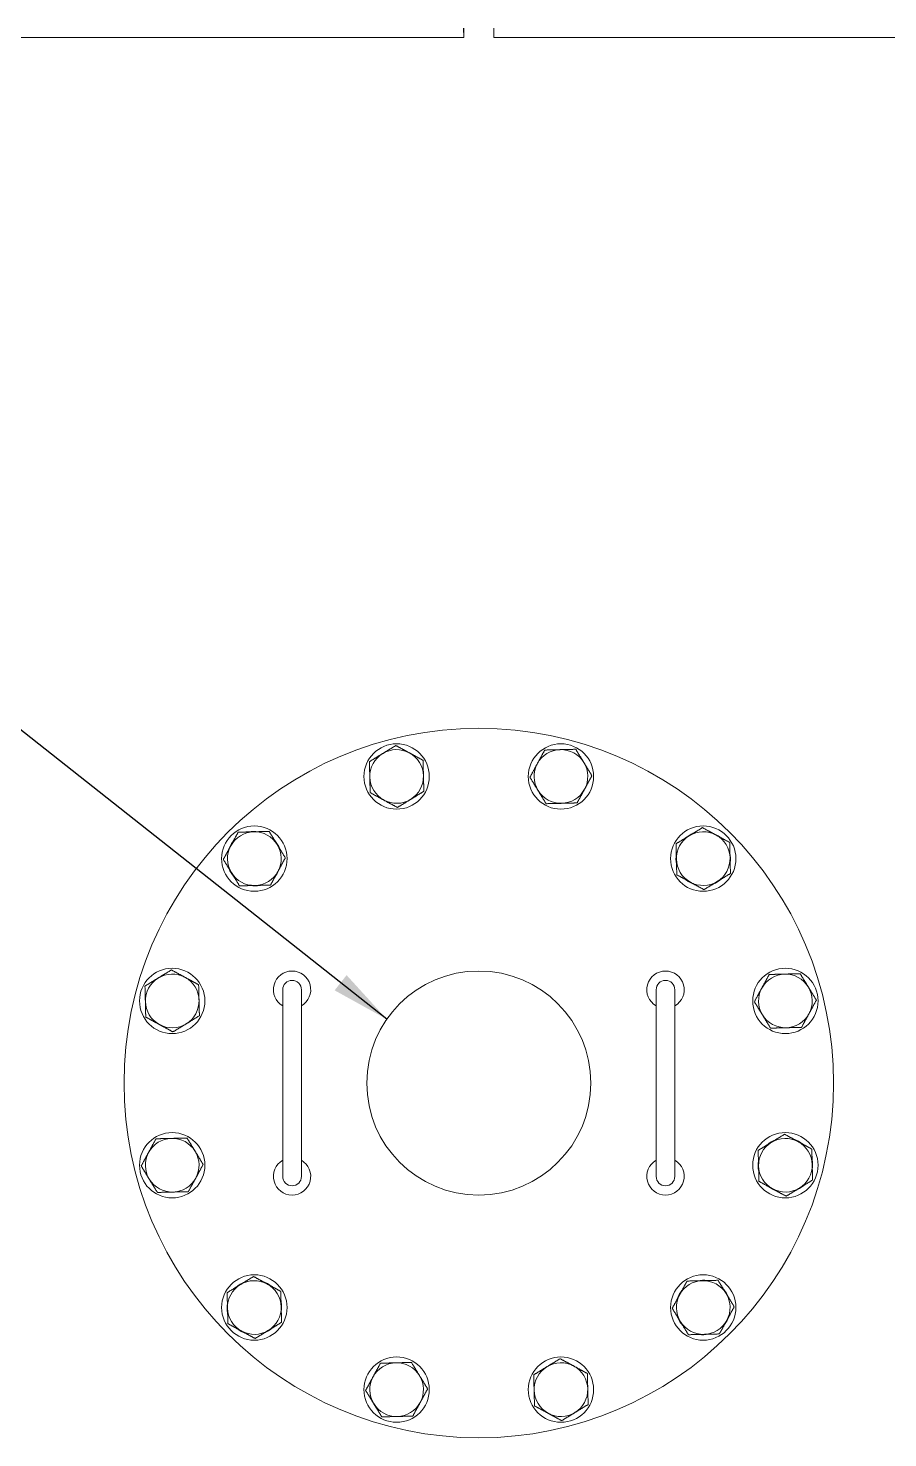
# Model space of a CAD drawing. Header units: inches. Extents: x 20 to 536, y 8 to 344.
# Drawn here: x 258.83 to 281.85, y 102.73 to 140.48 of the extents above; entities that cross this region are included whole.
import ezdxf

# ---------------------------------------------------------------- set-up
doc = ezdxf.new("R2010")
doc.units = ezdxf.units.IN
doc.header["$LTSCALE"] = 16
doc.header["$MEASUREMENT"] = 0
doc.layers.add('Symbol (ANSI)', color=7, linetype='Continuous', lineweight=25)
doc.layers.add('Visible (ANSI)', color=7, linetype='Continuous', lineweight=50)
doc.styles.add('MEMCOR Medium', font='arial.ttf')
doc.dimstyles.new('Default (ANSI)$7', dxfattribs={"dimscale": 16, "dimtxt": 0.15, "dimasz": 0.098425, "dimexe": 0.125, "dimexo": 0.0625, "dimgap": 0.031496, "dimtad": 0, "dimtih": 1, "dimtoh": 1, "dimdec": 4, "dimrnd": 1e-08, "dimzin": 3, "dimdsep": 46, "dimlunit": 5, "dimtxsty": 'MEMCOR Medium', "dimcen": 0.09, "dimdle": 0.393701, "dimclrd": 256, "dimclre": 256, "dimclrt": 256, "dimadec": 0, "dimazin": 1, "dimtfac": 0.8, "dimtofl": 0, "dimtmove": 0, "dimatfit": 3, "dimfxl": 1, "dimfrac": 1, "dimtolj": 1, "dimtzin": 4, "dimlwd": -1, "dimlwe": -1, "dimarcsym": 0})

msp = doc.modelspace()

# ---------------------------------------------------------------- linework, layer by layer
at = {"layer": 'Visible (ANSI)', "linetype": 'Continuous', "lineweight": 18}
for p, q in [((270.498147, 140.225967), (270.494003, 140.475967)), ((270.498147, 140.475967), (270.498147, 140.225967)), ((271.306157, 140.475967), (271.302013, 140.225967)), ((271.302013, 140.225967), (271.302013, 140.475967)), ((270.498147, 140.225967), (246.650373, 140.225967)), ((295.149787, 140.225967), (271.302013, 140.225967)), ((265.65008, 114.725967), (265.65008, 113.975967)), ((266.15008, 113.975967), (266.15008, 114.725967)), ((275.65008, 114.725967), (275.65008, 113.975967)), ((276.15008, 113.975967), (276.15008, 114.725967)), ((265.65008, 110.475967), (265.65008, 113.975967)), ((266.15008, 110.475967), (266.15008, 113.975967)), ((275.65008, 110.475967), (275.65008, 113.975967)), ((276.15008, 110.475967), (276.15008, 113.975967)), ((265.65008, 110.475967), (265.65008, 109.725967)), ((266.15008, 109.725967), (266.15008, 110.475967)), ((275.65008, 110.475967), (275.65008, 109.725967)), ((276.15008, 109.725967), (276.15008, 110.475967))]:
    msp.add_line(p, q, dxfattribs=at)
for centre, radius in [((270.90008, 112.225967), 9.5), ((268.700118, 120.436337), 0.875), ((273.100042, 120.436337), 0.875), ((264.889672, 118.236375), 0.875), ((276.910488, 118.236375), 0.875), ((262.68971, 114.425929), 0.875), ((270.90008, 112.225967), 3), ((279.110449, 114.425929), 0.875), ((262.68971, 110.026006), 0.875), ((279.110449, 110.026006), 0.875), ((264.889672, 106.21556), 0.875), ((276.910488, 106.21556), 0.875), ((268.700118, 104.015598), 0.875), ((273.100042, 104.015598), 0.875)]:
    msp.add_circle(centre, radius, dxfattribs=at)
for centre, radius, start, end in [((268.700118, 120.436337), 0.71875, 121.4403017, 181.4403017), ((268.700118, 120.436337), 0.71875, 61.4403017, 121.4403017), ((268.700118, 120.436337), 0.71875, 1.4403017, 61.4403017), ((273.100042, 120.436337), 0.71875, 91.4403017, 151.4403017), ((273.100042, 120.436337), 0.71875, 31.4403017, 91.4403017), ((273.100042, 120.436337), 0.71875, 331.4403017, 31.4403017), ((268.700118, 120.436337), 0.71875, 301.4403017, 1.4403017), ((273.100042, 120.436337), 0.71875, 151.4403017, 211.4403017), ((268.700118, 120.436337), 0.71875, 181.4403017, 241.4403017), ((273.100042, 120.436337), 0.71875, 211.4403017, 271.4403017), ((273.100042, 120.436337), 0.71875, 271.4403017, 331.4403017), ((268.700118, 120.436337), 0.71875, 241.4403017, 301.4403017), ((264.889672, 118.236375), 0.71875, 91.4403017, 151.4403017), ((264.889672, 118.236375), 0.7295, 81.5919403, 101.2886631), ((264.889672, 118.236375), 0.71875, 31.4403017, 91.4403017), ((276.910488, 118.236375), 0.7295, 111.5919403, 131.2886631), ((276.910488, 118.236375), 0.71875, 61.4403017, 121.4403017), ((276.910488, 118.236375), 0.7295, 51.5919403, 71.2886631), ((264.889672, 118.236375), 0.71875, 151.4403017, 211.4403017), ((264.889672, 118.236375), 0.7295, 141.5919403, 161.2886631), ((264.889672, 118.236375), 0.7295, 21.5919403, 41.2886631), ((264.889672, 118.236375), 0.71875, 331.4403017, 31.4403017), ((276.910488, 118.236375), 0.71875, 121.4403017, 181.4403017), ((276.910488, 118.236375), 0.71875, 1.4403017, 61.4403017), ((276.910488, 118.236375), 0.7295, 171.5919403, 191.2886631), ((276.910488, 118.236375), 0.71875, 181.4403017, 241.4403017), ((276.910488, 118.236375), 0.71875, 301.4403017, 1.4403017), ((276.910488, 118.236375), 0.7295, 351.5919403, 11.2886631), ((264.889672, 118.236375), 0.7295, 201.5919403, 221.2886631), ((264.889672, 118.236375), 0.71875, 211.4403017, 271.4403017), ((264.889672, 118.236375), 0.71875, 271.4403017, 331.4403017), ((264.889672, 118.236375), 0.7295, 321.5919403, 341.2886631), ((264.889672, 118.236375), 0.7295, 261.5919403, 281.2886631), ((276.910488, 118.236375), 0.7295, 231.5919403, 251.2886631), ((276.910488, 118.236375), 0.71875, 241.4403017, 301.4403017), ((276.910488, 118.236375), 0.7295, 291.5919403, 311.2886631), ((262.68971, 114.425929), 0.71875, 61.4403017, 121.4403017), ((265.90008, 114.725967), 0.5, 90, 240), ((265.90008, 114.725967), 0.5, 300, 90), ((275.90008, 114.725967), 0.5, 90, 240), ((275.90008, 114.725967), 0.5, 300, 90), ((279.110449, 114.425929), 0.71875, 91.4403017, 151.4403017), ((279.110449, 114.425929), 0.71875, 31.4403017, 91.4403017), ((262.68971, 114.425929), 0.71875, 121.4403017, 181.4403017), ((262.68971, 114.425929), 0.71875, 1.4403017, 61.4403017), ((265.90008, 114.725967), 0.25, 0, 180), ((275.90008, 114.725967), 0.25, 0, 180), ((279.110449, 114.425929), 0.71875, 151.4403017, 211.4403017), ((279.110449, 114.425929), 0.71875, 331.4403017, 31.4403017), ((262.68971, 114.425929), 0.71875, 181.4403017, 241.4403017), ((262.68971, 114.425929), 0.71875, 301.4403017, 1.4403017), ((279.110449, 114.425929), 0.71875, 211.4403017, 271.4403017), ((279.110449, 114.425929), 0.71875, 271.4403017, 331.4403017), ((262.68971, 114.425929), 0.71875, 241.4403017, 301.4403017), ((262.68971, 110.026006), 0.71875, 91.4403017, 151.4403017), ((262.68971, 110.026006), 0.71875, 31.4403017, 91.4403017), ((279.110449, 110.026006), 0.71875, 121.4403017, 181.4403017), ((279.110449, 110.026006), 0.7295, 111.5919403, 131.2886631), ((279.110449, 110.026006), 0.71875, 61.4403017, 121.4403017), ((279.110449, 110.026006), 0.7295, 51.5919403, 71.2886631), ((279.110449, 110.026006), 0.71875, 1.4403017, 61.4403017), ((262.68971, 110.026006), 0.71875, 151.4403017, 211.4403017), ((262.68971, 110.026006), 0.71875, 331.4403017, 31.4403017), ((265.90008, 109.725967), 0.5, 120, 270), ((265.90008, 109.725967), 0.5, 270, 60), ((275.90008, 109.725967), 0.5, 120, 270), ((275.90008, 109.725967), 0.5, 270, 60), ((279.110449, 110.026006), 0.7295, 171.5919403, 191.2886631), ((279.110449, 110.026006), 0.71875, 181.4403017, 241.4403017), ((279.110449, 110.026006), 0.71875, 301.4403017, 1.4403017), ((279.110449, 110.026006), 0.7295, 351.5919403, 11.2886631), ((262.68971, 110.026006), 0.71875, 211.4403017, 271.4403017), ((262.68971, 110.026006), 0.71875, 271.4403017, 331.4403017), ((265.90008, 109.725967), 0.25, 180, 0), ((275.90008, 109.725967), 0.25, 180, 0), ((279.110449, 110.026006), 0.7295, 291.5919403, 311.2886631), ((279.110449, 110.026006), 0.7295, 231.5919403, 251.2886631), ((279.110449, 110.026006), 0.71875, 241.4403017, 301.4403017), ((264.889672, 106.21556), 0.7295, 111.5919403, 131.2886631), ((264.889672, 106.21556), 0.71875, 61.4403017, 121.4403017), ((264.889672, 106.21556), 0.7295, 51.5919403, 71.2886631), ((264.889672, 106.21556), 0.71875, 1.4403017, 61.4403017), ((276.910488, 106.21556), 0.71875, 91.4403017, 151.4403017), ((276.910488, 106.21556), 0.7295, 81.5919403, 101.2886631), ((276.910488, 106.21556), 0.71875, 31.4403017, 91.4403017), ((264.889672, 106.21556), 0.71875, 121.4403017, 181.4403017), ((276.910488, 106.21556), 0.71875, 151.4403017, 211.4403017), ((276.910488, 106.21556), 0.7295, 141.5919403, 161.2886631), ((276.910488, 106.21556), 0.7295, 21.5919403, 41.2886631), ((276.910488, 106.21556), 0.71875, 331.4403017, 31.4403017), ((264.889672, 106.21556), 0.7295, 171.5919403, 191.2886631), ((264.889672, 106.21556), 0.71875, 181.4403017, 241.4403017), ((264.889672, 106.21556), 0.71875, 301.4403017, 1.4403017), ((264.889672, 106.21556), 0.7295, 351.5919403, 11.2886631), ((276.910488, 106.21556), 0.7295, 201.5919403, 221.2886631), ((276.910488, 106.21556), 0.71875, 211.4403017, 271.4403017), ((276.910488, 106.21556), 0.71875, 271.4403017, 331.4403017), ((276.910488, 106.21556), 0.7295, 321.5919403, 341.2886631), ((264.889672, 106.21556), 0.7295, 231.5919403, 251.2886631), ((264.889672, 106.21556), 0.71875, 241.4403017, 301.4403017), ((264.889672, 106.21556), 0.7295, 291.5919403, 311.2886631), ((276.910488, 106.21556), 0.7295, 261.5919403, 281.2886631), ((268.700118, 104.015598), 0.71875, 91.4403017, 151.4403017), ((268.700118, 104.015598), 0.71875, 31.4403017, 91.4403017), ((273.100042, 104.015598), 0.71875, 121.4403017, 181.4403017), ((273.100042, 104.015598), 0.71875, 61.4403017, 121.4403017), ((273.100042, 104.015598), 0.71875, 1.4403017, 61.4403017), ((268.700118, 104.015598), 0.71875, 151.4403017, 211.4403017), ((268.700118, 104.015598), 0.71875, 331.4403017, 31.4403017), ((273.100042, 104.015598), 0.71875, 181.4403017, 241.4403017), ((273.100042, 104.015598), 0.71875, 301.4403017, 1.4403017), ((268.700118, 104.015598), 0.71875, 211.4403017, 271.4403017), ((268.700118, 104.015598), 0.71875, 271.4403017, 331.4403017), ((273.100042, 104.015598), 0.71875, 241.4403017, 301.4403017)]:
    msp.add_arc(centre, radius, start, end, dxfattribs=at)
for points, weights in [([(268.325211, 121.049563), (268.489524, 121.150019), (268.679257, 121.266016)], [1, 1.04314139574, 1.01001874936]), ([(268.679257, 121.266016), (268.87458, 121.159701), (269.043734, 121.067629)], [1.01001874936, 1.04314139574, 1]), ([(267.971165, 120.83311), (268.160897, 120.949107), (268.325211, 121.049563)], [1.01001874936, 1.04314139574, 1]), ([(267.981595, 120.418271), (267.976754, 120.610799), (267.971165, 120.83311)], [1, 1.04314139574, 1.01001874936]), ([(269.043734, 121.067629), (269.212888, 120.975558), (269.408211, 120.869242)], [1, 1.04314139574, 1.01001874936]), ([(269.408211, 120.869242), (269.4138, 120.646931), (269.418641, 120.454403)], [1.01001874936, 1.04314139574, 1]), ([(272.46875, 120.779953), (272.560821, 120.949107), (272.667136, 121.144429)], [1, 1.04314139574, 1.01001874936]), ([(272.667136, 121.144429), (272.889448, 121.150019), (273.081976, 121.15486)], [1.01001874936, 1.04314139574, 1]), ([(273.081976, 121.15486), (273.274503, 121.159701), (273.496815, 121.16529)], [1, 1.04314139574, 1.01001874936]), ([(273.496815, 121.16529), (273.612812, 120.975558), (273.713268, 120.811244)], [1.01001874936, 1.04314139574, 1]), ([(273.713268, 120.811244), (273.813724, 120.646931), (273.929721, 120.457198)], [1, 1.04314139574, 1.01001874936]), ([(269.418641, 120.454403), (269.423482, 120.261875), (269.429071, 120.039564)], [1, 1.04314139574, 1.01001874936]), ([(272.270363, 120.415476), (272.376678, 120.610799), (272.46875, 120.779953)], [1.01001874936, 1.04314139574, 1]), ([(273.929721, 120.457198), (273.823405, 120.261875), (273.731334, 120.092721)], [1.01001874936, 1.04314139574, 1]), ([(267.992026, 120.003432), (267.986436, 120.225743), (267.981595, 120.418271)], [1.01001874936, 1.04314139574, 1]), ([(272.486816, 120.06143), (272.38636, 120.225743), (272.270363, 120.415476)], [1, 1.04314139574, 1.01001874936]), ([(272.703268, 119.707384), (272.587272, 119.897116), (272.486816, 120.06143)], [1.01001874936, 1.04314139574, 1]), ([(273.731334, 120.092721), (273.639262, 119.923567), (273.532947, 119.728244)], [1, 1.04314139574, 1.01001874936]), ([(268.356502, 119.805045), (268.187348, 119.897116), (267.992026, 120.003432)], [1, 1.04314139574, 1.01001874936]), ([(268.720979, 119.606658), (268.525656, 119.712973), (268.356502, 119.805045)], [1.01001874936, 1.04314139574, 1]), ([(269.075025, 119.823111), (268.910712, 119.722655), (268.720979, 119.606658)], [1, 1.04314139574, 1.01001874936]), ([(269.429071, 120.039564), (269.239339, 119.923567), (269.075025, 119.823111)], [1.01001874936, 1.04314139574, 1]), ([(273.118108, 119.717814), (272.92558, 119.712973), (272.703268, 119.707384)], [1, 1.04314139574, 1.01001874936]), ([(273.532947, 119.728244), (273.310635, 119.722655), (273.118108, 119.717814)], [1.01001874936, 1.04314139574, 1]), ([(264.25838, 118.579991), (264.350452, 118.749145), (264.456767, 118.944468)], [1, 1.04314139574, 1.01001874936]), ([(264.456767, 118.944468), (264.679079, 118.950057), (264.871606, 118.954898)], [1.01001874936, 1.04314139574, 1]), ([(264.871606, 118.954898), (265.064134, 118.959739), (265.286446, 118.965328)], [1, 1.04314139574, 1.01001874936]), ([(265.286446, 118.965328), (265.402442, 118.775596), (265.502898, 118.611282)], [1.01001874936, 1.04314139574, 1]), ([(276.53558, 118.849601), (276.699894, 118.950057), (276.889627, 119.066054)], [1, 1.04314139574, 1.01001874936]), ([(276.889627, 119.066054), (277.084949, 118.959739), (277.254103, 118.867667)], [1.01001874936, 1.04314139574, 1]), ([(264.059993, 118.215514), (264.166309, 118.410837), (264.25838, 118.579991)], [1.01001874936, 1.04314139574, 1]), ([(265.502898, 118.611282), (265.603354, 118.446969), (265.719351, 118.257236)], [1, 1.04314139574, 1.01001874936]), ([(276.181534, 118.633148), (276.371267, 118.749145), (276.53558, 118.849601)], [1.01001874936, 1.04314139574, 1]), ([(276.191965, 118.218309), (276.187124, 118.410837), (276.181534, 118.633148)], [1, 1.04314139574, 1.01001874936]), ([(277.254103, 118.867667), (277.423258, 118.775596), (277.61858, 118.669281)], [1, 1.04314139574, 1.01001874936]), ([(277.61858, 118.669281), (277.62417, 118.446969), (277.62901, 118.254441)], [1.01001874936, 1.04314139574, 1]), ([(264.276446, 117.861468), (264.17599, 118.025781), (264.059993, 118.215514)], [1, 1.04314139574, 1.01001874936]), ([(265.719351, 118.257236), (265.613036, 118.061913), (265.520964, 117.892759)], [1.01001874936, 1.04314139574, 1]), ([(276.202395, 117.80347), (276.196805, 118.025781), (276.191965, 118.218309)], [1.01001874936, 1.04314139574, 1]), ([(277.62901, 118.254441), (277.633851, 118.061913), (277.639441, 117.839602)], [1, 1.04314139574, 1.01001874936]), ([(264.492899, 117.507422), (264.376902, 117.697155), (264.276446, 117.861468)], [1.01001874936, 1.04314139574, 1]), ([(265.520964, 117.892759), (265.428893, 117.723605), (265.322578, 117.528283)], [1, 1.04314139574, 1.01001874936]), ([(276.566872, 117.605083), (276.397718, 117.697155), (276.202395, 117.80347)], [1, 1.04314139574, 1.01001874936]), ([(277.639441, 117.839602), (277.449708, 117.723605), (277.285395, 117.623149)], [1.01001874936, 1.04314139574, 1]), ([(264.907738, 117.517852), (264.715211, 117.513011), (264.492899, 117.507422)], [1, 1.04314139574, 1.01001874936]), ([(265.322578, 117.528283), (265.100266, 117.522693), (264.907738, 117.517852)], [1.01001874936, 1.04314139574, 1]), ([(276.931348, 117.406696), (276.736026, 117.513011), (276.566872, 117.605083)], [1.01001874936, 1.04314139574, 1]), ([(277.285395, 117.623149), (277.121081, 117.522693), (276.931348, 117.406696)], [1, 1.04314139574, 1.01001874936]), ([(262.314803, 115.039155), (262.479117, 115.139611), (262.66885, 115.255608)], [1, 1.04314139574, 1.01001874936]), ([(262.66885, 115.255608), (262.864172, 115.149293), (263.033326, 115.057221)], [1.01001874936, 1.04314139574, 1]), ([(278.677544, 115.134022), (278.899856, 115.139611), (279.092383, 115.144452)], [1.01001874936, 1.04314139574, 1]), ([(279.092383, 115.144452), (279.284911, 115.149293), (279.507223, 115.154883)], [1, 1.04314139574, 1.01001874936]), ([(279.507223, 115.154883), (279.623219, 114.96515), (279.723676, 114.800836)], [1.01001874936, 1.04314139574, 1]), ([(261.960757, 114.822703), (262.15049, 114.938699), (262.314803, 115.039155)], [1.01001874936, 1.04314139574, 1]), ([(261.971187, 114.407863), (261.966347, 114.600391), (261.960757, 114.822703)], [1, 1.04314139574, 1.01001874936]), ([(263.033326, 115.057221), (263.20248, 114.96515), (263.397803, 114.858835)], [1, 1.04314139574, 1.01001874936]), ([(263.397803, 114.858835), (263.403393, 114.636523), (263.408233, 114.443995)], [1.01001874936, 1.04314139574, 1]), ([(278.280771, 114.405068), (278.387086, 114.600391), (278.479157, 114.769545)], [1.01001874936, 1.04314139574, 1]), ([(278.479157, 114.769545), (278.571229, 114.938699), (278.677544, 115.134022)], [1, 1.04314139574, 1.01001874936]), ([(279.723676, 114.800836), (279.824132, 114.636523), (279.940128, 114.44679)], [1, 1.04314139574, 1.01001874936]), ([(261.981618, 113.993024), (261.976028, 114.215336), (261.971187, 114.407863)], [1.01001874936, 1.04314139574, 1]), ([(263.408233, 114.443995), (263.413074, 114.251468), (263.418664, 114.029156)], [1, 1.04314139574, 1.01001874936]), ([(278.497223, 114.051022), (278.396767, 114.215336), (278.280771, 114.405068)], [1, 1.04314139574, 1.01001874936]), ([(279.940128, 114.44679), (279.833813, 114.251468), (279.741742, 114.082314)], [1.01001874936, 1.04314139574, 1]), ([(263.418664, 114.029156), (263.228931, 113.913159), (263.064617, 113.812703)], [1.01001874936, 1.04314139574, 1]), ([(278.713676, 113.696976), (278.597679, 113.886709), (278.497223, 114.051022)], [1.01001874936, 1.04314139574, 1]), ([(279.741742, 114.082314), (279.64967, 113.913159), (279.543355, 113.717837)], [1, 1.04314139574, 1.01001874936]), ([(262.346095, 113.794637), (262.17694, 113.886709), (261.981618, 113.993024)], [1, 1.04314139574, 1.01001874936]), ([(262.710571, 113.596251), (262.515249, 113.702566), (262.346095, 113.794637)], [1.01001874936, 1.04314139574, 1]), ([(263.064617, 113.812703), (262.900304, 113.712247), (262.710571, 113.596251)], [1, 1.04314139574, 1.01001874936]), ([(279.128515, 113.707406), (278.935988, 113.702566), (278.713676, 113.696976)], [1, 1.04314139574, 1.01001874936]), ([(279.543355, 113.717837), (279.321043, 113.712247), (279.128515, 113.707406)], [1.01001874936, 1.04314139574, 1]), ([(262.058418, 110.369621), (262.15049, 110.538776), (262.256805, 110.734098)], [1, 1.04314139574, 1.01001874936]), ([(262.256805, 110.734098), (262.479117, 110.739688), (262.671644, 110.744528)], [1.01001874936, 1.04314139574, 1]), ([(262.671644, 110.744528), (262.864172, 110.749369), (263.086484, 110.754959)], [1, 1.04314139574, 1.01001874936]), ([(263.086484, 110.754959), (263.20248, 110.565226), (263.302936, 110.400913)], [1.01001874936, 1.04314139574, 1]), ([(278.381496, 110.422779), (278.571229, 110.538776), (278.735542, 110.639232)], [1.01001874936, 1.04314139574, 1]), ([(278.735542, 110.639232), (278.899856, 110.739688), (279.089589, 110.855684)], [1, 1.04314139574, 1.01001874936]), ([(279.089589, 110.855684), (279.284911, 110.749369), (279.454065, 110.657298)], [1.01001874936, 1.04314139574, 1]), ([(279.454065, 110.657298), (279.623219, 110.565226), (279.818542, 110.458911)], [1, 1.04314139574, 1.01001874936]), ([(261.860032, 110.005145), (261.966347, 110.200467), (262.058418, 110.369621)], [1.01001874936, 1.04314139574, 1]), ([(263.302936, 110.400913), (263.403393, 110.236599), (263.519389, 110.046866)], [1, 1.04314139574, 1.01001874936]), ([(278.391927, 110.00794), (278.387086, 110.200467), (278.381496, 110.422779)], [1, 1.04314139574, 1.01001874936]), ([(279.818542, 110.458911), (279.824132, 110.236599), (279.828972, 110.044072)], [1.01001874936, 1.04314139574, 1]), ([(262.076484, 109.651098), (261.976028, 109.815412), (261.860032, 110.005145)], [1, 1.04314139574, 1.01001874936]), ([(263.519389, 110.046866), (263.413074, 109.851544), (263.321003, 109.68239)], [1.01001874936, 1.04314139574, 1]), ([(278.402357, 109.5931), (278.396767, 109.815412), (278.391927, 110.00794)], [1.01001874936, 1.04314139574, 1]), ([(279.828972, 110.044072), (279.833813, 109.851544), (279.839403, 109.629232)], [1, 1.04314139574, 1.01001874936]), ([(262.292937, 109.297052), (262.17694, 109.486785), (262.076484, 109.651098)], [1.01001874936, 1.04314139574, 1]), ([(263.321003, 109.68239), (263.228931, 109.513236), (263.122616, 109.317913)], [1, 1.04314139574, 1.01001874936]), ([(278.766834, 109.394713), (278.597679, 109.486785), (278.402357, 109.5931)], [1, 1.04314139574, 1.01001874936]), ([(279.839403, 109.629232), (279.64967, 109.513236), (279.485357, 109.412779)], [1.01001874936, 1.04314139574, 1]), ([(262.707776, 109.307483), (262.515249, 109.302642), (262.292937, 109.297052)], [1, 1.04314139574, 1.01001874936]), ([(263.122616, 109.317913), (262.900304, 109.312323), (262.707776, 109.307483)], [1.01001874936, 1.04314139574, 1]), ([(279.13131, 109.196327), (278.935988, 109.302642), (278.766834, 109.394713)], [1.01001874936, 1.04314139574, 1]), ([(279.485357, 109.412779), (279.321043, 109.312323), (279.13131, 109.196327)], [1, 1.04314139574, 1.01001874936]), ([(264.514765, 106.828786), (264.679079, 106.929242), (264.868811, 107.045239)], [1, 1.04314139574, 1.01001874936]), ([(264.868811, 107.045239), (265.064134, 106.938923), (265.233288, 106.846852)], [1.01001874936, 1.04314139574, 1]), ([(265.233288, 106.846852), (265.402442, 106.75478), (265.597765, 106.648465)], [1, 1.04314139574, 1.01001874936]), ([(276.279195, 106.559176), (276.371267, 106.72833), (276.477582, 106.923652)], [1, 1.04314139574, 1.01001874936]), ([(276.477582, 106.923652), (276.699894, 106.929242), (276.892422, 106.934083)], [1.01001874936, 1.04314139574, 1]), ([(276.892422, 106.934083), (277.084949, 106.938923), (277.307261, 106.944513)], [1, 1.04314139574, 1.01001874936]), ([(277.307261, 106.944513), (277.423258, 106.75478), (277.523714, 106.590467)], [1.01001874936, 1.04314139574, 1]), ([(264.160719, 106.612333), (264.350452, 106.72833), (264.514765, 106.828786)], [1.01001874936, 1.04314139574, 1]), ([(264.171149, 106.197494), (264.166309, 106.390021), (264.160719, 106.612333)], [1, 1.04314139574, 1.01001874936]), ([(265.597765, 106.648465), (265.603354, 106.426153), (265.608195, 106.233626)], [1.01001874936, 1.04314139574, 1]), ([(276.080809, 106.194699), (276.187124, 106.390021), (276.279195, 106.559176)], [1.01001874936, 1.04314139574, 1]), ([(277.523714, 106.590467), (277.62417, 106.426153), (277.740166, 106.236421)], [1, 1.04314139574, 1.01001874936]), ([(264.18158, 105.782654), (264.17599, 106.004966), (264.171149, 106.197494)], [1.01001874936, 1.04314139574, 1]), ([(265.608195, 106.233626), (265.613036, 106.041098), (265.618626, 105.818786)], [1, 1.04314139574, 1.01001874936]), ([(276.297261, 105.840653), (276.196805, 106.004966), (276.080809, 106.194699)], [1, 1.04314139574, 1.01001874936]), ([(277.740166, 106.236421), (277.633851, 106.041098), (277.54178, 105.871944)], [1.01001874936, 1.04314139574, 1]), ([(264.546056, 105.584268), (264.376902, 105.676339), (264.18158, 105.782654)], [1, 1.04314139574, 1.01001874936]), ([(265.618626, 105.818786), (265.428893, 105.70279), (265.264579, 105.602334)], [1.01001874936, 1.04314139574, 1]), ([(276.513714, 105.486606), (276.397718, 105.676339), (276.297261, 105.840653)], [1.01001874936, 1.04314139574, 1]), ([(277.54178, 105.871944), (277.449708, 105.70279), (277.343393, 105.507467)], [1, 1.04314139574, 1.01001874936]), ([(264.910533, 105.385881), (264.715211, 105.492196), (264.546056, 105.584268)], [1.01001874936, 1.04314139574, 1]), ([(265.264579, 105.602334), (265.100266, 105.501878), (264.910533, 105.385881)], [1, 1.04314139574, 1.01001874936]), ([(276.928554, 105.497037), (276.736026, 105.492196), (276.513714, 105.486606)], [1, 1.04314139574, 1.01001874936]), ([(277.343393, 105.507467), (277.121081, 105.501878), (276.928554, 105.497037)], [1.01001874936, 1.04314139574, 1]), ([(268.068826, 104.359214), (268.160897, 104.528368), (268.267213, 104.72369)], [1, 1.04314139574, 1.01001874936]), ([(268.267213, 104.72369), (268.489524, 104.72928), (268.682052, 104.734121)], [1.01001874936, 1.04314139574, 1]), ([(268.682052, 104.734121), (268.87458, 104.738962), (269.096891, 104.744551)], [1, 1.04314139574, 1.01001874936]), ([(269.096891, 104.744551), (269.212888, 104.554818), (269.313344, 104.390505)], [1.01001874936, 1.04314139574, 1]), ([(272.371088, 104.412371), (272.560821, 104.528368), (272.725135, 104.628824)], [1.01001874936, 1.04314139574, 1]), ([(272.725135, 104.628824), (272.889448, 104.72928), (273.079181, 104.845277)], [1, 1.04314139574, 1.01001874936]), ([(273.079181, 104.845277), (273.274503, 104.738962), (273.443658, 104.64689)], [1.01001874936, 1.04314139574, 1]), ([(273.443658, 104.64689), (273.612812, 104.554818), (273.808134, 104.448503)], [1, 1.04314139574, 1.01001874936]), ([(267.870439, 103.994737), (267.976754, 104.19006), (268.068826, 104.359214)], [1.01001874936, 1.04314139574, 1]), ([(269.313344, 104.390505), (269.4138, 104.226192), (269.529797, 104.036459)], [1, 1.04314139574, 1.01001874936]), ([(272.381519, 103.997532), (272.376678, 104.19006), (272.371088, 104.412371)], [1, 1.04314139574, 1.01001874936]), ([(273.808134, 104.448503), (273.813724, 104.226192), (273.818565, 104.033664)], [1.01001874936, 1.04314139574, 1]), ([(268.086892, 103.640691), (267.986436, 103.805004), (267.870439, 103.994737)], [1, 1.04314139574, 1.01001874936]), ([(269.529797, 104.036459), (269.423482, 103.841136), (269.33141, 103.671982)], [1.01001874936, 1.04314139574, 1]), ([(272.391949, 103.582692), (272.38636, 103.805004), (272.381519, 103.997532)], [1.01001874936, 1.04314139574, 1]), ([(273.818565, 104.033664), (273.823405, 103.841136), (273.828995, 103.618825)], [1, 1.04314139574, 1.01001874936]), ([(268.303345, 103.286645), (268.187348, 103.476377), (268.086892, 103.640691)], [1.01001874936, 1.04314139574, 1]), ([(269.33141, 103.671982), (269.239339, 103.502828), (269.133023, 103.307505)], [1, 1.04314139574, 1.01001874936]), ([(272.756426, 103.384306), (272.587272, 103.476377), (272.391949, 103.582692)], [1, 1.04314139574, 1.01001874936]), ([(273.828995, 103.618825), (273.639262, 103.502828), (273.474949, 103.402372)], [1.01001874936, 1.04314139574, 1]), ([(268.718184, 103.297075), (268.525656, 103.292234), (268.303345, 103.286645)], [1, 1.04314139574, 1.01001874936]), ([(269.133023, 103.307505), (268.910712, 103.301916), (268.718184, 103.297075)], [1.01001874936, 1.04314139574, 1]), ([(273.120903, 103.185919), (272.92558, 103.292234), (272.756426, 103.384306)], [1.01001874936, 1.04314139574, 1]), ([(273.474949, 103.402372), (273.310635, 103.301916), (273.120903, 103.185919)], [1, 1.04314139574, 1.01001874936])]:
    msp.add_rational_spline(points, weights, degree=2, dxfattribs=at)

# ---------------------------------------------------------------- leaders
at = {"layer": 'Symbol (ANSI)', "annotation_type": 0, "has_hookline": 1, "hookline_direction": 1, "text_width": 57.297137}
msp.add_leader([(268.435508, 113.936489), (239.472422, 136.814663), (237.897619, 136.814663)], dimstyle='Default (ANSI)$7', override={"dimtad": 0}, dxfattribs=at)

doc.saveas('drawing.dxf')
